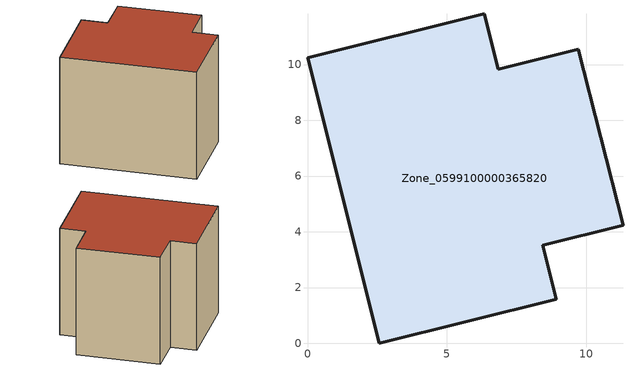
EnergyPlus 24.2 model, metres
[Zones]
Zone_0599100000365820
 floor ground (C_G): 6.84,9.83 9.71,10.55 11.31,4.24 8.43,3.52 8.92,1.58 2.57,0 0,10.24 6.35,11.82 z0
 wall outside (C_F): 2.57,0 8.92,1.58 8.43,3.52 11.31,4.24 9.71,10.55 6.84,9.83 6.35,11.82 0,10.24 2.57,0 z0:8.89
 roof outside (C_R): 9.71,10.55 6.84,9.83 6.35,11.82 0,10.24 2.57,0 8.92,1.58 8.43,3.52 11.31,4.24 z8.89
[BUILDING]
Pand.0599100000365820: North Axis=0; Terrain=City; Loads Convergence Tolerance Value=0.04; Temperature Convergence Tolerance Value=0.4; Solar Distribution=FullExterior; Maximum Number of Warmup Days=25; Minimum Number of Warmup Days=1
[Site:Location]
Rotterdam.The.Hague.AP_ZH_NLD Design_Conditions: Latitude=51.96; Longitude=4.45; Time Zone=1; Elevation=-4.5
[SITE:GROUNDTEMPERATURE:BUILDINGSURFACE]
18, 18, 18, 18, 18, 18, 18, 18, 18, 18, 18, 18
[MATERIAL] Thermal Absorptance=0.9; Solar Absorptance=0.7; Visible Absorptance=0.7
Name | Roughness | Thickness | Conductivity | Density | Specific Heat
G.D.1992-2005 | MediumSmooth | 0.15 | 0.06 | 540 | 1210
F.D.1992-2005 | Rough | 0.3 | 0.12 | 1920 | 840
R.D.1992-2005 | MediumRough | 0.2 | 0.08 | 1500 | 1000
[CONSTRUCTION]
C_G: G.D.1992-2005
C_F: F.D.1992-2005
C_R: R.D.1992-2005
[ZONE]
Zone_0599100000365820: Type=1; Multiplier=1; Ceiling Height=Autocalculate; Volume=Autocalculate; Floor Area=autocalculate; Part of Total Floor Area=Yes
[ZONEINFILTRATION:DESIGNFLOWRATE]
Infil_Zone_0599100000365820: Zone or ZoneList or Space or SpaceList=Zone_0599100000365820; Schedule=AlwaysOn; Design Flow Rate Calculation Method=Flow/Area; Flow Rate per Floor Area=0.0021; Constant Term Coefficient=1; Temperature Term Coefficient=0; Velocity Term Coefficient=0; Velocity Squared Term Coefficient=0
[HVACTEMPLATE:ZONE:IDEALLOADSAIRSYSTEM]
Zone_0599100000365820: Maximum Heating Supply Air Temperature=50; Minimum Cooling Supply Air Temperature=13; Maximum Heating Supply Air Humidity Ratio=0.0156; Minimum Cooling Supply Air Humidity Ratio=0.0077; Heating Limit=NoLimit; Cooling Limit=NoLimit; Dehumidification Control Type=ConstantSensibleHeatRatio; Cooling Sensible Heat Ratio=0.7; Dehumidification Setpoint=60; Humidification Control Type=None; Humidification Setpoint=30; Outdoor Air Method=None; Outdoor Air Flow Rate per Person=0.00944; Outdoor Air Flow Rate per Zone Floor Area=0; Outdoor Air Flow Rate per Zone=0; Demand Controlled Ventilation Type=None; Outdoor Air Economizer Type=NoEconomizer; Heat Recovery Type=None; Sensible Heat Recovery Effectiveness=0.7; Latent Heat Recovery Effectiveness=0.65
[ZONECONTROL:THERMOSTAT]
ThermostatControl_Zone_0599100000365820: Zone or ZoneList=Zone_0599100000365820; Control Type Schedule=DualSetpointControlType; Control 1=Thermostat_Zone_0599100000365820; Temperature Difference Between Cutout And Setpoint=0
[THERMOSTATSETPOINT:DUALSETPOINT]
Thermostat_Zone_0599100000365820: Heating Setpoint Temperature Schedule=HeatingSetpoint_Zone_0599100000365820; Cooling Setpoint Temperature Schedule=CoolingSetpoint_Zone_0599100000365820
[SCHEDULE:COMPACT]
HeatingSetpoint_Zone_0599100000365820: Through: 12/31, For: AllDays, Until: 24:00, 21
CoolingSetpoint_Zone_0599100000365820: Through: 12/31, For: AllDays, Until: 24:00, 24
DualSetpointControlType: Through: 12/31, For: AllDays, Until: 24:00, 4
AlwaysOn: Through: 12/31, For: AllDays, Until: 24:00, 1
